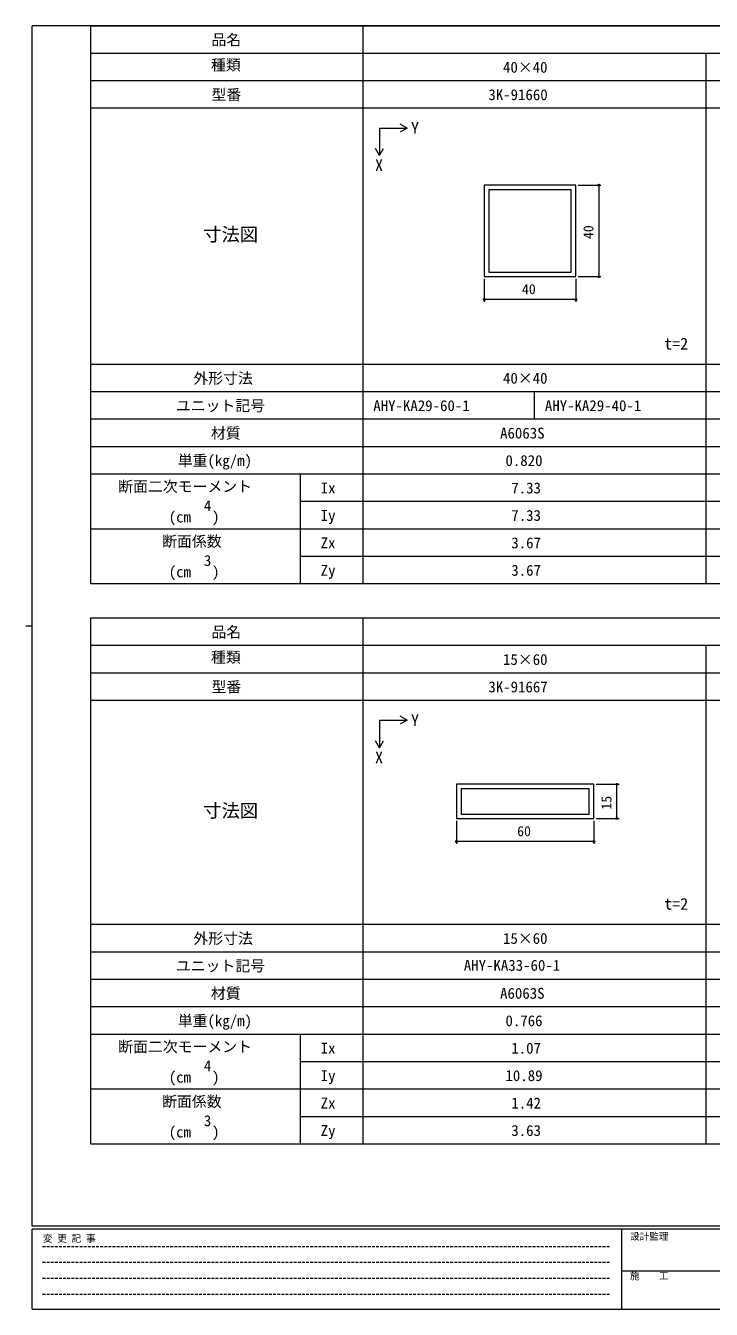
# Model space of a CAD drawing. Units: millimetres on the paper. Extents: x -397 to 397, y -282 to 282.
# Drawn here: x -397 to -97, y -282 to 279 of the extents above; entities that cross this region are included whole.
import ezdxf
from ezdxf.enums import TextEntityAlignment as Align

# ---------------------------------------------------------------- set-up
doc = ezdxf.new("R2010")
doc.units = ezdxf.units.MM
doc.linetypes.add('DASHED1', pattern=[1.8, 1.2, -0.6])
for name, color, linetype, lineweight in [('0-0_0', 3, 'Continuous', 9), ('0-1_USER1', 7, 'Continuous', 18), ('0-3_YKK_11', 7, 'Continuous', 9), ('0-4_YKK_12', 6, 'Continuous', 9), ('0-5_YKK_13', 7, 'Continuous', 9)]:
    doc.layers.add(name, color=color, linetype=linetype, lineweight=lineweight)
doc.styles.add('ＭＳ ゴシック', font='')
doc.styles.get('ＭＳ ゴシック').set_extended_font_data('MS Gothic')

msp = doc.modelspace()

# ---------------------------------------------------------------- linework, layer by layer
at = {"layer": '0-0_0'}
for p, q in [((-230.028, 234.527), (-233.028, 236.259)), ((-242.028, 234.527), (-230.028, 234.527)), ((-242.028, 234.527), (-242.028, 222.527)), ((-230.028, 234.527), (-233.028, 232.794)), ((-242.028, 222.527), (-243.76, 225.527)), ((-242.028, 222.527), (-240.296, 225.527)), ((-242.028, -24.473), (-230.028, -24.473)), ((-242.028, -24.473), (-242.028, -36.473)), ((-230.028, -24.473), (-233.028, -22.741)), ((-230.028, -24.473), (-233.028, -26.206)), ((-242.028, -36.473), (-243.76, -33.473)), ((-242.028, -36.473), (-240.296, -33.473))]:
    msp.add_line(p, q, dxfattribs=at)
at = {"layer": '0-1_USER1'}
for p, q in [((-368.408, 279.3), (-368.408, 35.3)), ((-368.408, 279.3), (350.592, 279.3)), ((-249.408, 279.3), (-249.408, 35.3)), ((-368.408, 267.3), (350.592, 267.3)), ((-99.408, 267.3), (-99.408, 35.3)), ((-368.408, 255.3), (350.592, 255.3)), ((-368.408, 243.3), (350.592, 243.3)), ((-368.408, 131.3), (350.592, 131.3)), ((-368.408, 119.3), (350.592, 119.3)), ((-174.408, 119.3), (-174.408, 107.3)), ((-368.408, 107.3), (350.592, 107.3)), ((-368.408, 95.3), (350.592, 95.3)), ((-368.408, 83.3), (350.592, 83.3)), ((-276.742, 83.3), (-276.742, 35.3)), ((-276.742, 71.3), (350.592, 71.3)), ((-368.408, 59.3), (350.592, 59.3)), ((-276.742, 47.3), (350.592, 47.3)), ((-368.408, 35.3), (350.592, 35.3)), ((-368.408, 20.3), (350.592, 20.3)), ((-368.408, 20.3), (-368.408, -209.7)), ((-249.408, 20.3), (-249.408, -209.7)), ((-368.408, 8.3), (350.592, 8.3)), ((-99.408, 8.3), (-99.408, -209.7)), ((-368.408, -3.7), (350.592, -3.7)), ((-368.408, -15.7), (350.592, -15.7)), ((-368.408, -113.7), (350.592, -113.7)), ((-368.408, -125.7), (350.592, -125.7)), ((-368.408, -137.7), (350.592, -137.7)), ((-368.408, -149.7), (350.592, -149.7)), ((-368.408, -161.7), (350.592, -161.7)), ((-276.742, -161.7), (-276.742, -209.7)), ((-276.742, -173.7), (350.592, -173.7)), ((-368.408, -185.7), (350.592, -185.7)), ((-276.742, -197.7), (350.592, -197.7)), ((-368.408, -209.7), (350.592, -209.7))]:
    msp.add_line(p, q, dxfattribs=at)
at = {"layer": '0-3_YKK_11'}
for points in [[(-156.237, 169.531), (-156.237, 209.531), (-196.237, 209.531), (-196.237, 169.531)], [(-158.237, 207.531), (-194.237, 207.531), (-194.237, 171.531), (-158.237, 171.531)], [(-148.34, -52.494), (-208.34, -52.494), (-208.34, -67.494), (-148.34, -67.494)], [(-150.34, -54.494), (-206.34, -54.494), (-206.34, -65.494), (-150.34, -65.494)]]:
    msp.add_lwpolyline(points, close=True, dxfattribs=at)
at = {"layer": '0-4_YKK_12'}
for p, q in [((-155.237, 209.531), (-145.237, 209.531)), ((-146.237, 209.531), (-146.237, 169.531)), ((-196.237, 168.531), (-196.237, 158.531)), ((-156.237, 168.531), (-156.237, 158.531)), ((-155.237, 169.531), (-145.237, 169.531)), ((-156.237, 159.531), (-196.237, 159.531)), ((-147.34, -52.494), (-137.34, -52.494)), ((-138.34, -67.494), (-138.34, -52.494)), ((-208.34, -68.494), (-208.34, -78.494)), ((-148.34, -68.494), (-148.34, -78.494)), ((-147.34, -67.494), (-137.34, -67.494)), ((-148.34, -77.494), (-208.34, -77.494))]:
    msp.add_line(p, q, dxfattribs=at)
for centre in [(-146.237, 209.531), (-146.237, 169.531), (-196.237, 159.531), (-156.237, 159.531), (-138.34, -52.494), (-138.34, -67.494), (-208.34, -77.494), (-148.34, -77.494)]:
    msp.add_circle(centre, 0.425, dxfattribs=at)
at = {"layer": '0-5_YKK_13'}
for p, q in [((376.092, 279.3), (-393.908, 279.3)), ((-393.908, -245.7), (-393.908, 279.3)), ((-396.708, 16.8), (-393.908, 16.8)), ((376.092, -245.7), (-393.908, -245.7)), ((338.292, -247.1), (-393.908, -247.1)), ((-393.908, -282.1), (-393.908, -247.1)), ((-136.308, -247.1), (-136.308, -282.1)), ((-136.308, -265.299), (-7.508, -265.299)), ((-393.908, -282.1), (338.292, -282.1))]:
    msp.add_line(p, q, dxfattribs=at)
at = {"layer": '0-5_YKK_13', "linetype": 'DASHED1'}
for p, q in [((-389.31, -254.612), (-141.117, -254.612)), ((-389.31, -261.541), (-141.117, -261.541)), ((-389.31, -268.47), (-141.117, -268.47)), ((-389.31, -275.398), (-141.117, -275.398))]:
    msp.add_line(p, q, dxfattribs=at)

# ---------------------------------------------------------------- texts
at = {"layer": '0-0_0', "style": 'ＭＳ ゴシック'}
for s, p in [('Y', (-228.289, 230.462)), ('X', (-244.003, 214.147)), ('Y', (-228.289, -28.538)), ('X', (-244.003, -44.853))]:
    msp.add_text(s, height=5.132, dxfattribs=at).set_placement(p, align=Align.BOTTOM_LEFT)
at = {"layer": '0-1_USER1', "style": 'ＭＳ ゴシック'}
for s, height, p in [('品名', 4.765, (-315.522, 269.3)), ('種類', 4.765, (-315.735, 258.3)), ('40×40', 4.765, (-188.062, 257.3)), ('型番', 4.765, (-315.485, 245.3)), ('3K-91660', 4.765, (-194.462, 245.3)), ('寸法図', 5.865, (-319.112, 183.3)), ('t=2', 5.132, (-117.593, 136.12)), ('外形寸法', 4.765, (-323.415, 121.3)), ('40×40', 4.765, (-188.062, 121.3)), ('ユニット記号', 4.765, (-331.095, 109.3)), ('AHY-KA29-60-1', 4.765, (-244.762, 109.3)), ('AHY-KA29-40-1', 4.765, (-169.762, 109.3)), ('材質', 4.765, (-315.735, 97.3)), ('A6063S', 4.765, (-189.342, 97.3)), ('単重(㎏/m)', 4.765, (-330.242, 85.3)), ('0.820', 4.765, (-186.995, 85.3)), ('断面二次モーメント', 4.765, (-356.282, 73.967)), ('Ix', 4.765, (-267.768, 73.3)), ('7.33', 4.765, (-184.435, 73.3)), ('4', 4.765, (-318.82, 65.567)), ('Iy', 4.765, (-267.768, 61.3)), ('7.33', 4.765, (-184.435, 61.3)), ('(cm', 4.765, (-334.18, 60.633)), (')', 4.765, (-315.236, 60.633)), ('断面係数', 4.765, (-337.082, 49.967)), ('Zx', 4.765, (-267.768, 49.3)), ('3.67', 4.765, (-184.435, 49.3)), ('3', 4.765, (-318.82, 41.567)), ('(cm', 4.765, (-334.18, 36.633)), (')', 4.765, (-315.236, 36.633)), ('Zy', 4.765, (-267.768, 37.3)), ('3.67', 4.765, (-184.435, 37.3)), ('品名', 4.765, (-315.522, 10.3)), ('種類', 4.765, (-315.735, -0.7)), ('15×60', 4.765, (-188.062, -1.7)), ('型番', 4.765, (-315.485, -13.7)), ('3K-91667', 4.765, (-194.462, -13.7)), ('寸法図', 5.865, (-319.112, -68.7)), ('t=2', 5.132, (-117.593, -108.88)), ('外形寸法', 4.765, (-323.415, -123.7)), ('15×60', 4.765, (-188.062, -123.7)), ('ユニット記号', 4.765, (-331.095, -135.7)), ('AHY-KA33-60-1', 4.765, (-205.208, -135.45)), ('材質', 4.765, (-315.735, -147.7)), ('A6063S', 4.765, (-189.342, -147.7)), ('単重(㎏/m)', 4.765, (-330.242, -159.7)), ('0.766', 4.765, (-186.995, -159.7)), ('断面二次モーメント', 4.765, (-356.282, -171.033)), ('Ix', 4.765, (-267.768, -171.7)), ('1.07', 4.765, (-184.435, -171.7)), ('4', 4.765, (-318.82, -179.433)), ('(cm', 4.765, (-334.18, -184.367)), (')', 4.765, (-315.236, -184.367)), ('Iy', 4.765, (-267.768, -183.7)), ('10.89', 4.765, (-186.995, -183.7)), ('断面係数', 4.765, (-337.082, -195.033)), ('Zx', 4.765, (-267.768, -195.7)), ('1.42', 4.765, (-184.435, -195.7)), ('(cm', 4.765, (-334.18, -208.367)), ('3', 4.765, (-318.82, -203.433)), (')', 4.765, (-315.236, -208.367)), ('Zy', 4.765, (-267.768, -207.7)), ('3.63', 4.765, (-184.435, -207.7))]:
    msp.add_text(s, height=height, dxfattribs=at).set_placement(p, align=Align.BOTTOM_LEFT)
at = {"layer": '0-4_YKK_12', "style": 'ＭＳ ゴシック'}
for s, p in [('40', (-147.237, 186.011)), ('15', (-139.34, -63.514))]:
    msp.add_text(s, height=4.399, rotation=90, dxfattribs=at).set_placement(p, align=Align.BOTTOM_LEFT)
for s, p in [('40', (-179.757, 160.531)), ('60', (-181.86, -76.494))]:
    msp.add_text(s, height=4.399, dxfattribs=at).set_placement(p, align=Align.BOTTOM_LEFT)
at = {"layer": '0-5_YKK_13', "style": 'ＭＳ ゴシック'}
for s, p in [('変 更 記 事', (-389.194, -253.547)), ('設計監理', (-132.539, -252.633)), ('施\u3000\u3000工', (-132.539, -269.954))]:
    msp.add_text(s, height=3.079, dxfattribs=at).set_placement(p, align=Align.BOTTOM_LEFT)

doc.saveas('drawing.dxf')
